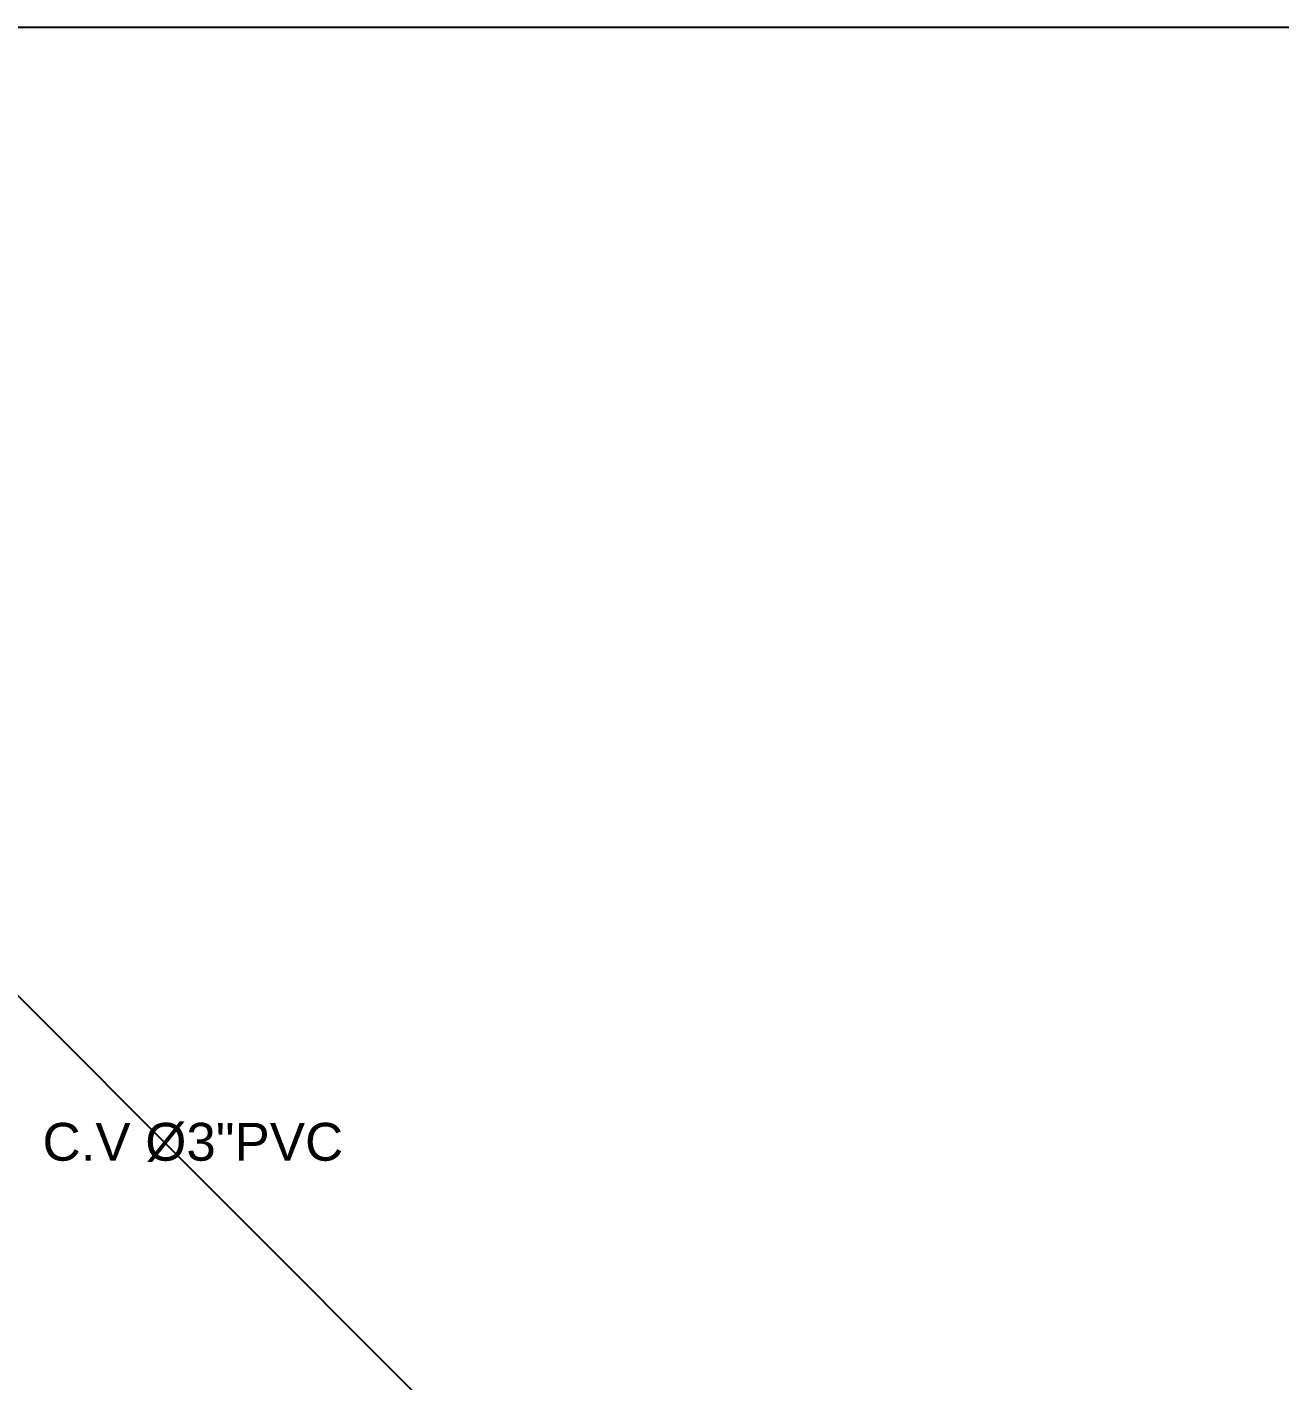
# Model space of a CAD drawing. Header units: metres. Extents: x -232 to 581, y 30 to 789.
# Drawn here: x 350.959 to 353.482, y 385.59 to 388.316 of the extents above; entities that cross this region are included whole.
import ezdxf

# ---------------------------------------------------------------- set-up
doc = ezdxf.new("R2010")
doc.units = ezdxf.units.M
doc.layers.add('_electricos-Leyenda', color=7, linetype='Continuous')
doc.layers.add('M-SY-PIPE-STANDARD-Drenaje Ventilacion', color=254, linetype='Continuous')
doc.layers.add('M-SY-PIPE-STANDARD-Drenaje Sanitario', color=7, linetype='Continuous', true_color=0x726558)
doc.styles.add('Schedule-Header', font='arial.ttf')

# ---------------------------------------------------------------- blocks, each defined once
blk = doc.blocks.new('TECHO ARQ 20.03')
at = {"layer": '_electricos-Leyenda', "color": 30, "true_color": 0xf8991e}
for q in [(238.0272, 109.715), (229.7805, 105.815)]:
    blk.add_line((225.8805, 109.715), q, dxfattribs=at)
blk = doc.blocks.new('DR 20.03.26 LN09')
at = {"layer": 'M-SY-PIPE-STANDARD-Drenaje Ventilacion', "style": 'Schedule-Header'}
blk.add_text('C.V Ø3"PVC', height=3, dxfattribs=at).set_placement((-9318.27, -2852.15, 100))

msp = doc.modelspace()

# ---------------------------------------------------------------- block references
at = {"color": 1}
msp.add_blockref('TECHO ARQ 20.03', (123.1094, 278.6006), dxfattribs=at)
at = {"layer": 'M-SY-PIPE-STANDARD-Drenaje Sanitario', "xscale": 0.02539304808409144, "yscale": 0.02539304808409144, "zscale": 0.02539304808409144}
msp.add_blockref('DR 20.03.26 LN09', (587.6094, 458.4578), dxfattribs=at)

doc.saveas('drawing.dxf')
